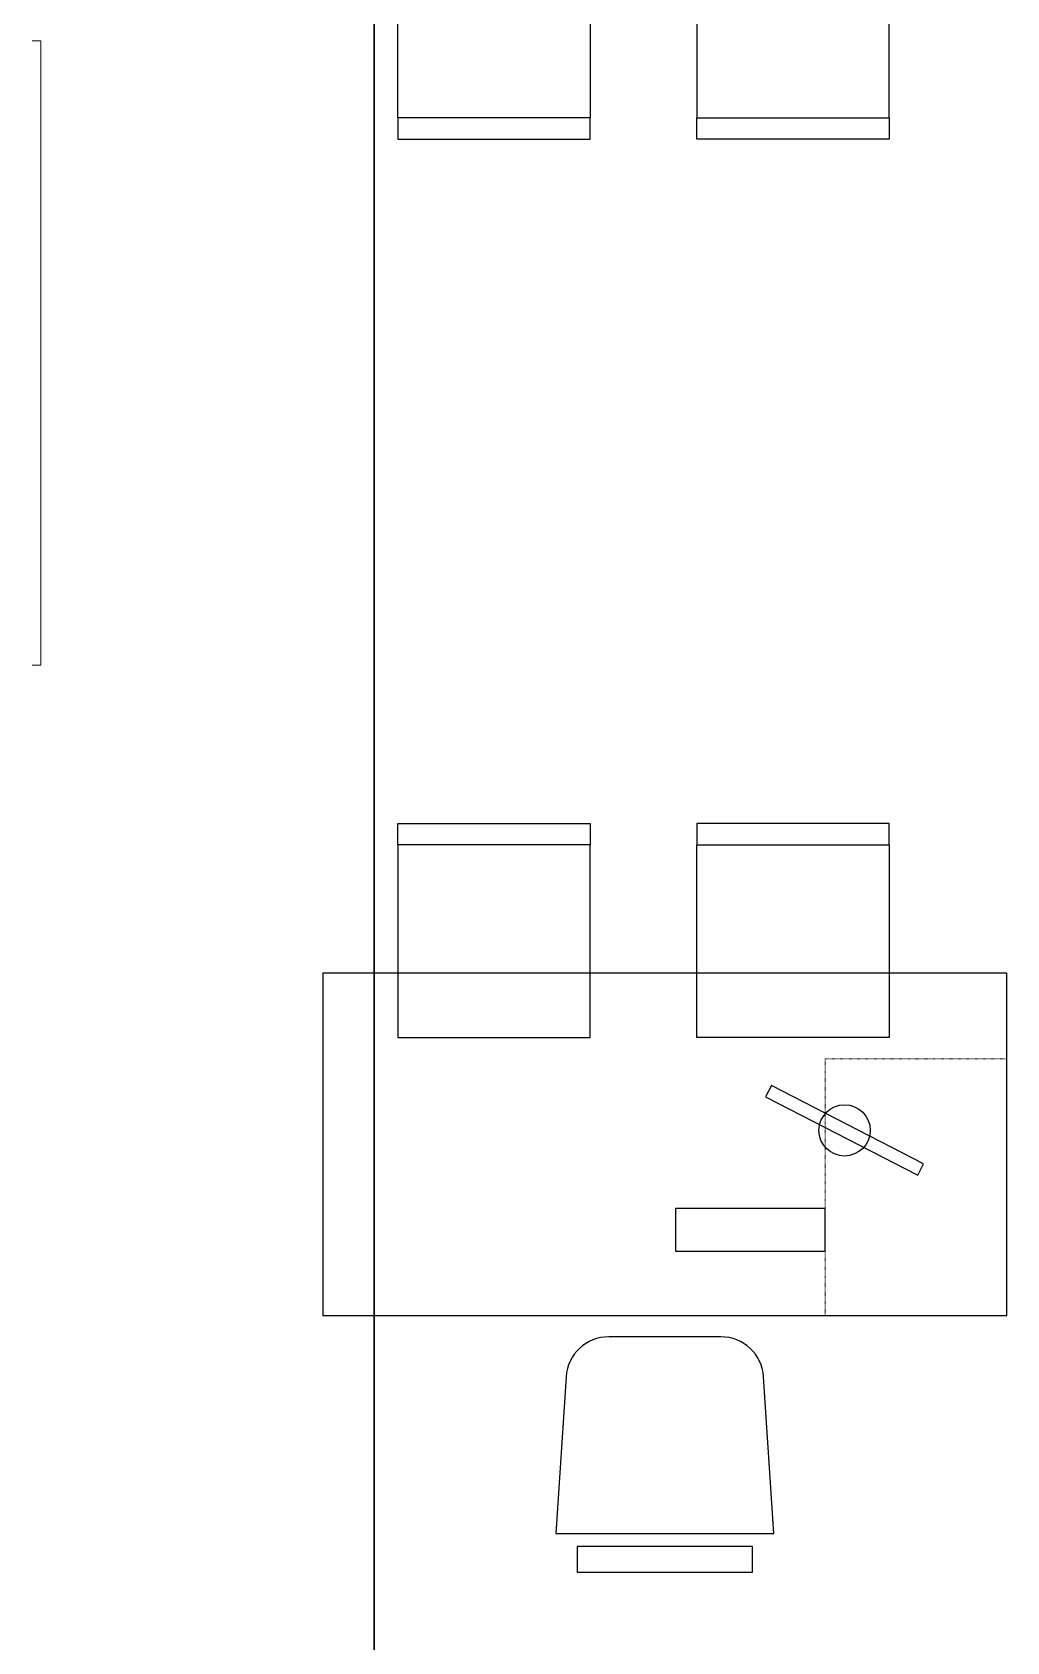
# Model space of a CAD drawing. Extents: x -3709 to 34975, y -230 to 8245.
# Drawn here: x 2822.8 to 3050.8, y 1251.2 to 1627.5 of the extents above; entities that cross this region are included whole.
import ezdxf

# ---------------------------------------------------------------- set-up
doc = ezdxf.new("R2010")
doc.units = 0
doc.linetypes.add('DOT2', pattern=[0.125, 0, -0.125])
doc.linetypes.add('HIDDEN', pattern=[0.375, 0.25, -0.125])
doc.layers.get('0').update_dxf_attribs({"color": 9, "lineweight": 9})
for name, color, linetype, lineweight in [('05', 9, 'Continuous', 9), ('06D', 9, 'Continuous', 9), ('10', 9, 'Continuous', 9), ('E-KABLO', 7, 'Continuous', 30)]:
    doc.layers.add(name, color=color, linetype=linetype, lineweight=lineweight)

# ---------------------------------------------------------------- blocks, each defined once
blk = doc.blocks.new('ciftkanatdograma_pr2')
at = {"layer": '06D'}
blk.add_lwpolyline([(-2, -22), (-2, -24), (-148, -24), (-148, -22)], dxfattribs=at)
blk = doc.blocks.new('160lıkcalismamasa-vw')
at = {"lineweight": -3, "ltscale": 0.5}
for p, q in [((2355.98, 2657.5), (2355.98, 2662.5)), ((2355.98, 2662.5), (2400.98, 2662.5)), ((2400.98, 2662.5), (2400.98, 2657.5)), ((2425.98, 2662.5), (2425.98, 2657.5)), ((2470.98, 2662.5), (2425.98, 2662.5)), ((2470.98, 2657.5), (2470.98, 2662.5)), ((2400.98, 2657.5), (2355.98, 2657.5)), ((2355.98, 2657.5), (2355.98, 2612.5)), ((2400.98, 2657.5), (2355.98, 2657.5)), ((2400.98, 2612.5), (2400.98, 2657.5)), ((2425.98, 2657.5), (2470.98, 2657.5)), ((2425.98, 2612.5), (2425.98, 2657.5)), ((2425.98, 2657.5), (2470.98, 2657.5)), ((2470.98, 2657.5), (2470.98, 2612.5)), ((2498.48, 2627.5), (2338.48, 2627.5)), ((2338.48, 2627.5), (2338.48, 2547.5)), ((2498.48, 2547.5), (2498.48, 2627.5)), ((2355.98, 2612.5), (2400.98, 2612.5)), ((2470.98, 2612.5), (2425.98, 2612.5)), ((2338.48, 2547.5), (2498.48, 2547.5))]:
    blk.add_line(p, q, dxfattribs=at)
for points in [[(2477.64, 2580.3), (2479.01, 2582.97), (2443.42, 2601.24), (2442.05, 2598.58)], [(2455.98, 2562.5), (2455.98, 2572.5), (2420.98, 2572.5), (2420.98, 2562.5)], [(2397.98, 2487.5), (2438.98, 2487.5), (2438.98, 2493.5), (2397.98, 2493.5)]]:
    blk.add_lwpolyline(points, close=True, dxfattribs=at)
blk.add_lwpolyline([(2392.98, 2496.5), (2443.98, 2496.5), (2441.59, 2533.15, 0.395265), (2431.61, 2542.5), (2405.34, 2542.5, 0.395265), (2395.37, 2533.15)], format="xyb", close=True, dxfattribs=at)
blk.add_circle((2460.53, 2590.77), 6, dxfattribs=at)
at = {"layer": '05', "linetype": 'DOT2'}
for p, q in [((2498.48, 2607.5), (2455.98, 2607.5)), ((2455.98, 2607.5), (2455.98, 2547.5)), ((2498.48, 2547.5), (2498.48, 2607.5)), ((2455.98, 2547.5), (2498.48, 2547.5))]:
    blk.add_line(p, q, dxfattribs=at)

msp = doc.modelspace()

# ---------------------------------------------------------------- linework, layer by layer
at = {"layer": 'E-KABLO', "color": 5, "linetype": 'Continuous'}
msp.add_line((2902.84, 2733.2), (2902.84, 1114.4), dxfattribs=at)

# ---------------------------------------------------------------- block references
at = {"layer": '05', "xscale": -1, "rotation": 180}
msp.add_blockref('160lıkcalismamasa-vw', (552.36, 4265), dxfattribs=at)
at = {"layer": '05'}
msp.add_blockref('160lıkcalismamasa-vw', (552.36, -1220), dxfattribs=at)
at = {"layer": '10', "linetype": 'HIDDEN', "rotation": 90}
msp.add_blockref('ciftkanatdograma_pr2', (2800.84, 1627.5), dxfattribs=at)

doc.saveas('drawing.dxf')
